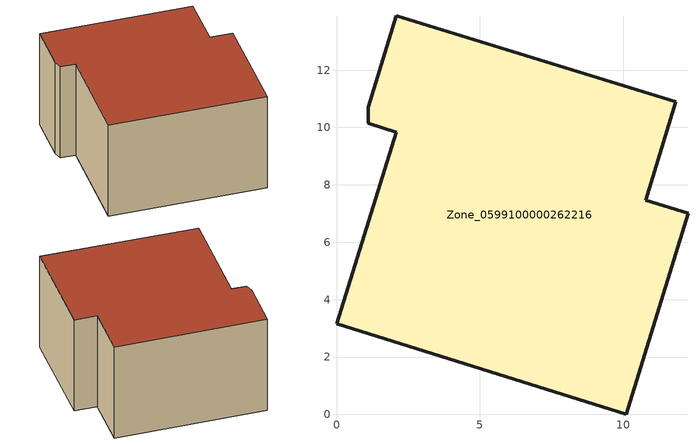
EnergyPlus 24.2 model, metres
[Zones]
Zone_0599100000262216
 floor ground (C_G): 10.78,7.46 12.25,7.01 10.09,0 0,3.16 2.09,9.84 1.11,10.15 1.1,10.7 2.09,13.9 11.83,10.9 z0
 wall outside (C_F): 0,3.16 10.09,0 12.25,7.01 10.78,7.46 11.83,10.9 2.09,13.9 1.1,10.7 1.11,10.15 2.09,9.84 0,3.16 z0:7.07
 roof outside (C_R): 2.09,13.9 1.1,10.7 1.11,10.15 2.09,9.84 0,3.16 10.09,0 12.25,7.01 10.78,7.46 11.83,10.9 z7.07
[BUILDING]
Pand.0599100000262216: North Axis=0; Terrain=City; Loads Convergence Tolerance Value=0.04; Temperature Convergence Tolerance Value=0.4; Solar Distribution=FullExterior; Maximum Number of Warmup Days=25; Minimum Number of Warmup Days=1
[Site:Location]
Rotterdam.The.Hague.AP_ZH_NLD Design_Conditions: Latitude=51.96; Longitude=4.45; Time Zone=1; Elevation=-4.5
[SITE:GROUNDTEMPERATURE:BUILDINGSURFACE]
18, 18, 18, 18, 18, 18, 18, 18, 18, 18, 18, 18
[MATERIAL] Thermal Absorptance=0.9; Solar Absorptance=0.7; Visible Absorptance=0.7
Name | Roughness | Thickness | Conductivity | Density | Specific Heat
G.D.1975-1991 | MediumSmooth | 0.15 | 0.288461 | 540 | 1210
F.D.1975-1991 | Rough | 0.3 | 0.230769 | 1920 | 840
R.D.1975-1991 | MediumRough | 0.2 | 0.153846 | 1500 | 1000
[CONSTRUCTION]
C_G: G.D.1975-1991
C_F: F.D.1975-1991
C_R: R.D.1975-1991
[ZONE]
Zone_0599100000262216: Type=1; Multiplier=1; Ceiling Height=Autocalculate; Volume=Autocalculate; Floor Area=autocalculate; Part of Total Floor Area=Yes
[ZONEINFILTRATION:DESIGNFLOWRATE]
Infil_Zone_0599100000262216: Zone or ZoneList or Space or SpaceList=Zone_0599100000262216; Schedule=AlwaysOn; Design Flow Rate Calculation Method=Flow/Area; Flow Rate per Floor Area=0.0042; Constant Term Coefficient=1; Temperature Term Coefficient=0; Velocity Term Coefficient=0; Velocity Squared Term Coefficient=0
[HVACTEMPLATE:ZONE:IDEALLOADSAIRSYSTEM]
Zone_0599100000262216: Maximum Heating Supply Air Temperature=50; Minimum Cooling Supply Air Temperature=13; Maximum Heating Supply Air Humidity Ratio=0.0156; Minimum Cooling Supply Air Humidity Ratio=0.0077; Heating Limit=NoLimit; Cooling Limit=NoLimit; Dehumidification Control Type=ConstantSensibleHeatRatio; Cooling Sensible Heat Ratio=0.7; Dehumidification Setpoint=60; Humidification Control Type=None; Humidification Setpoint=30; Outdoor Air Method=None; Outdoor Air Flow Rate per Person=0.00944; Outdoor Air Flow Rate per Zone Floor Area=0; Outdoor Air Flow Rate per Zone=0; Demand Controlled Ventilation Type=None; Outdoor Air Economizer Type=NoEconomizer; Heat Recovery Type=None; Sensible Heat Recovery Effectiveness=0.7; Latent Heat Recovery Effectiveness=0.65
[ZONECONTROL:THERMOSTAT]
ThermostatControl_Zone_0599100000262216: Zone or ZoneList=Zone_0599100000262216; Control Type Schedule=DualSetpointControlType; Control 1=Thermostat_Zone_0599100000262216; Temperature Difference Between Cutout And Setpoint=0
[THERMOSTATSETPOINT:DUALSETPOINT]
Thermostat_Zone_0599100000262216: Heating Setpoint Temperature Schedule=HeatingSetpoint_Zone_0599100000262216; Cooling Setpoint Temperature Schedule=CoolingSetpoint_Zone_0599100000262216
[SCHEDULE:COMPACT]
HeatingSetpoint_Zone_0599100000262216: Through: 12/31, For: AllDays, Until: 24:00, 21
CoolingSetpoint_Zone_0599100000262216: Through: 12/31, For: AllDays, Until: 24:00, 24
DualSetpointControlType: Through: 12/31, For: AllDays, Until: 24:00, 4
AlwaysOn: Through: 12/31, For: AllDays, Until: 24:00, 1
